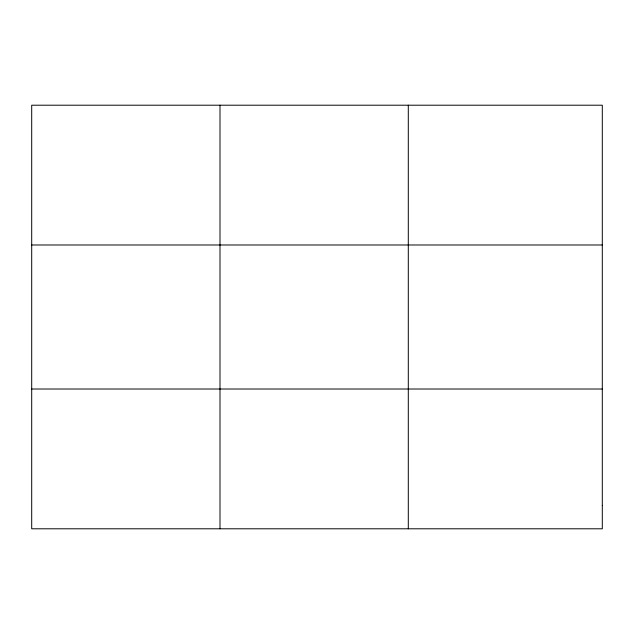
<?xml version="1.0" encoding="UTF-8"?>
<svg xmlns="http://www.w3.org/2000/svg" width="634" height="634" viewBox="0 0 634 634"><rect width="100%" height="100%" fill="white"/><g stroke="black" fill="none" stroke-linecap="round" stroke-linejoin="round"><path stroke-width="0.95" d="M219.998 528.796L219.998 105.204M408.296 528.796L408.296 105.204M31.7 244.986L602.3 244.986M31.7 389.014L602.3 389.014M602.3 505.504L602.3 528.796L31.7 528.796L31.7 105.204L602.3 105.204L602.3 505.504"/></g></svg>
